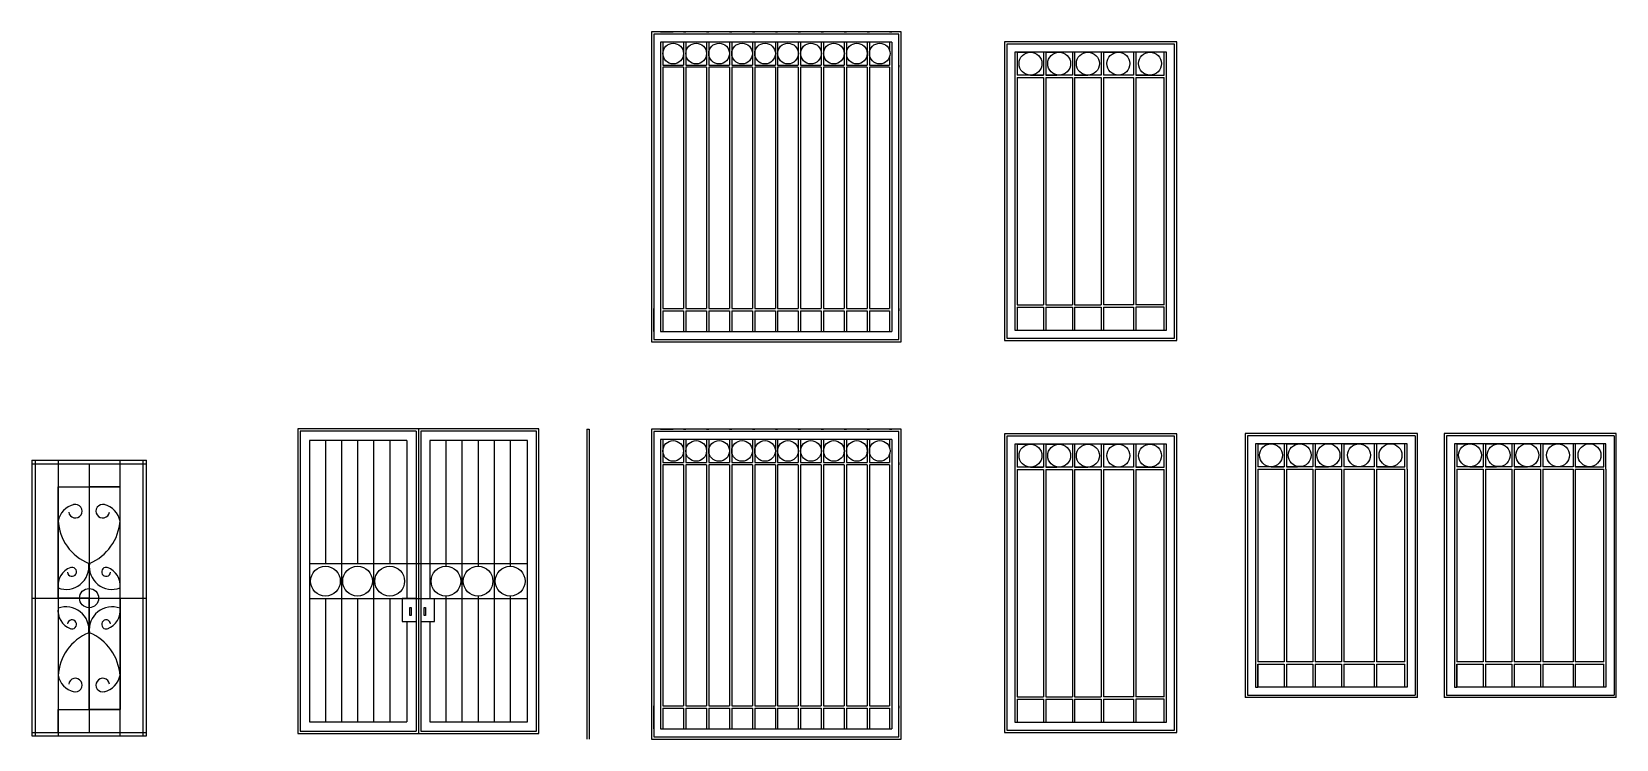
# Model space of a CAD drawing. Header units: metres. Extents: x 1997 to 2115, y 1081 to 1107.
# Drawn here: x 2031.37 to 2045.18, y 1100.48 to 1106.64 of the extents above; entities that cross this region are included whole.
import ezdxf

# ---------------------------------------------------------------- set-up
doc = ezdxf.new("R2010")
doc.units = ezdxf.units.M

msp = doc.modelspace()

# ---------------------------------------------------------------- linework, layer by layer
at = {"ltscale": 0.01}
for p, q in [((2036.7705, 1106.6381), (2036.7705, 1103.9381)), ((2038.9455, 1106.6381), (2036.7705, 1106.6381)), ((2036.7905, 1106.6181), (2036.7905, 1103.9581)), ((2038.9255, 1106.6181), (2036.7905, 1106.6181)), ((2036.8505, 1106.6381), (2036.8705, 1106.6381)), ((2036.8605, 1106.6381), (2036.9605, 1106.6381)), ((2037.0505, 1106.6381), (2037.0705, 1106.6381)), ((2037.2505, 1106.6381), (2037.2705, 1106.6381)), ((2037.4505, 1106.6381), (2037.4705, 1106.6381)), ((2037.6505, 1106.6381), (2037.6705, 1106.6381)), ((2037.8505, 1106.6381), (2037.8705, 1106.6381)), ((2038.0505, 1106.6381), (2038.0705, 1106.6381)), ((2038.2505, 1106.6381), (2038.2705, 1106.6381)), ((2038.4505, 1106.6381), (2038.4705, 1106.6381)), ((2038.6505, 1106.6381), (2038.6705, 1106.6381)), ((2038.8455, 1106.6381), (2038.8655, 1106.6381)), ((2038.9255, 1103.9581), (2038.9255, 1106.6181)), ((2038.9455, 1103.9381), (2038.9455, 1106.6381)), ((2036.7905, 1106.5481), (2036.7905, 1106.3481)), ((2036.7905, 1106.5481), (2036.7905, 1106.4481)), ((2038.8655, 1106.5481), (2036.8505, 1106.5481)), ((2036.8505, 1106.5481), (2036.8505, 1104.0281)), ((2036.8705, 1106.5481), (2036.8705, 1106.3481)), ((2037.0505, 1106.5481), (2037.0505, 1106.3481)), ((2037.0705, 1106.5481), (2037.0705, 1106.3481)), ((2037.2505, 1106.5481), (2037.2505, 1106.3481)), ((2037.2705, 1106.5481), (2037.2705, 1106.3481)), ((2037.4505, 1106.5481), (2037.4505, 1106.3481)), ((2037.4705, 1106.5481), (2037.4705, 1106.3481)), ((2037.6505, 1106.5481), (2037.6505, 1106.3481)), ((2037.6705, 1106.5481), (2037.6705, 1106.3481)), ((2037.8505, 1106.5481), (2037.8505, 1106.3481)), ((2037.8705, 1106.5481), (2037.8705, 1106.3481)), ((2038.0505, 1106.5481), (2038.0505, 1106.3481)), ((2038.0705, 1106.5481), (2038.0705, 1106.3481)), ((2038.2505, 1106.5481), (2038.2505, 1106.3481)), ((2038.2705, 1106.5481), (2038.2705, 1106.3481)), ((2038.4505, 1106.5481), (2038.4505, 1106.3481)), ((2038.4705, 1106.5481), (2038.4705, 1106.3481)), ((2038.6505, 1106.5481), (2038.6505, 1106.3481)), ((2038.6705, 1106.5481), (2038.6705, 1106.3481)), ((2038.8455, 1106.5481), (2038.8455, 1106.4777)), ((2038.8655, 1106.5481), (2038.8655, 1104.0281)), ((2039.8486, 1106.5503), (2039.8486, 1103.9503)), ((2041.3486, 1106.5503), (2039.8486, 1106.5503)), ((2039.8686, 1106.5303), (2039.8686, 1103.9703)), ((2041.3286, 1106.5303), (2039.8686, 1106.5303)), ((2039.9386, 1106.4603), (2039.9386, 1104.0403)), ((2041.2586, 1106.4603), (2039.9386, 1106.4603)), ((2039.9586, 1106.4603), (2039.9586, 1106.2603)), ((2039.9586, 1106.4603), (2040.0736, 1106.4603)), ((2039.9586, 1106.4603), (2039.9586, 1106.3603)), ((2040.0736, 1106.4603), (2040.0736, 1106.46)), ((2040.1886, 1106.4603), (2040.1886, 1106.2603)), ((2040.2086, 1106.4603), (2040.2086, 1106.2603)), ((2040.2086, 1106.4603), (2040.3236, 1106.4603)), ((2040.3236, 1106.4603), (2040.3236, 1106.4597)), ((2040.4386, 1106.4603), (2040.4386, 1106.2603)), ((2040.4586, 1106.4603), (2040.4586, 1106.2603)), ((2040.6886, 1106.4603), (2040.6886, 1106.2603)), ((2040.7086, 1106.4603), (2040.7086, 1106.2603)), ((2040.7086, 1106.4603), (2040.8399, 1106.4603)), ((2040.8399, 1106.4603), (2040.8399, 1106.46)), ((2040.9713, 1106.4603), (2040.9713, 1106.2603)), ((2040.9913, 1106.4603), (2040.9913, 1106.2603)), ((2041.115, 1106.4601), (2041.115, 1106.4603)), ((2041.2386, 1106.2603), (2041.2386, 1106.4603)), ((2041.2586, 1106.2403), (2041.2586, 1106.4603)), ((2041.3286, 1103.9703), (2041.3286, 1106.5303)), ((2041.3486, 1103.9503), (2041.3486, 1106.5503)), ((2036.8705, 1106.3481), (2037.0505, 1106.3481)), ((2036.8705, 1106.3281), (2036.8705, 1104.2281)), ((2037.0505, 1106.3281), (2036.8705, 1106.3281)), ((2037.0505, 1106.3281), (2037.0505, 1104.2281)), ((2037.0705, 1106.3481), (2037.2505, 1106.3481)), ((2037.0705, 1106.3281), (2037.0705, 1104.2281)), ((2037.2505, 1106.3281), (2037.0705, 1106.3281)), ((2037.2505, 1106.3281), (2037.2505, 1104.2281)), ((2037.2705, 1106.3481), (2037.4505, 1106.3481)), ((2037.2705, 1106.3281), (2037.2705, 1104.2281)), ((2037.4505, 1106.3281), (2037.2705, 1106.3281)), ((2037.4505, 1106.3281), (2037.4505, 1104.2281)), ((2037.4705, 1106.3481), (2037.6505, 1106.3481)), ((2037.4705, 1106.3281), (2037.4705, 1104.2281)), ((2037.6505, 1106.3281), (2037.4705, 1106.3281)), ((2037.6505, 1106.3281), (2037.6505, 1104.2281)), ((2037.6705, 1106.3481), (2037.8505, 1106.3481)), ((2037.6705, 1106.3281), (2037.6705, 1104.2281)), ((2037.8505, 1106.3281), (2037.6705, 1106.3281)), ((2037.8505, 1106.3281), (2037.8505, 1104.2281)), ((2037.8705, 1106.3481), (2038.0505, 1106.3481)), ((2037.8705, 1106.3281), (2037.8705, 1104.2281)), ((2038.0505, 1106.3281), (2037.8705, 1106.3281)), ((2038.0505, 1106.3281), (2038.0505, 1104.2281)), ((2038.0705, 1106.3481), (2038.2505, 1106.3481)), ((2038.0705, 1106.3281), (2038.0705, 1104.2281)), ((2038.2505, 1106.3281), (2038.0705, 1106.3281)), ((2038.2505, 1106.3281), (2038.2505, 1104.2281)), ((2038.2705, 1106.3481), (2038.4505, 1106.3481)), ((2038.2705, 1106.3281), (2038.2705, 1104.2281)), ((2038.4505, 1106.3281), (2038.2705, 1106.3281)), ((2038.4505, 1106.3281), (2038.4505, 1104.2281)), ((2038.4705, 1106.3481), (2038.6505, 1106.3481)), ((2038.4705, 1106.3281), (2038.4705, 1104.2281)), ((2038.6505, 1106.3281), (2038.4705, 1106.3281)), ((2038.6505, 1106.3281), (2038.6505, 1104.2281)), ((2038.6705, 1106.3481), (2038.8455, 1106.3481)), ((2038.6705, 1106.3281), (2038.6705, 1104.2281)), ((2038.8455, 1106.3281), (2038.6705, 1106.3281)), ((2038.8455, 1106.4185), (2038.8455, 1106.3481)), ((2038.8455, 1106.3281), (2038.8455, 1104.2281)), ((2038.9255, 1106.3481), (2038.9255, 1106.3281)), ((2040.1886, 1106.2603), (2039.9586, 1106.2603)), ((2039.9586, 1106.2403), (2039.9586, 1104.2603)), ((2039.9586, 1106.2403), (2040.1886, 1106.2403)), ((2040.0736, 1106.2606), (2040.0736, 1106.2603)), ((2040.0736, 1106.2603), (2040.1886, 1106.2603)), ((2040.1886, 1106.2403), (2040.1886, 1104.2603)), ((2040.4386, 1106.2603), (2040.2086, 1106.2603)), ((2040.2086, 1106.2603), (2040.3036, 1106.2603)), ((2040.2086, 1106.2403), (2040.2086, 1104.2603)), ((2040.2086, 1106.2403), (2040.4386, 1106.2403)), ((2040.3236, 1106.2609), (2040.3236, 1106.2603)), ((2040.4386, 1106.2403), (2040.4386, 1104.2603)), ((2040.6886, 1106.2603), (2040.4586, 1106.2603)), ((2040.4586, 1106.2603), (2040.5736, 1106.2603)), ((2040.4586, 1106.2403), (2040.4586, 1104.2603)), ((2040.4586, 1106.2403), (2040.6886, 1106.2403)), ((2040.6886, 1106.2403), (2040.6886, 1104.2603)), ((2040.9713, 1106.2603), (2040.7086, 1106.2603)), ((2040.7086, 1106.2403), (2040.7086, 1104.2603)), ((2040.7086, 1106.2403), (2040.9713, 1106.2403)), ((2040.8399, 1106.2606), (2040.8399, 1106.2603)), ((2040.9713, 1106.2403), (2040.9713, 1104.2603)), ((2041.115, 1106.2603), (2040.9913, 1106.2603)), ((2040.9913, 1106.2603), (2041.115, 1106.2603)), ((2040.9913, 1106.2403), (2040.9913, 1104.2603)), ((2040.9913, 1106.2403), (2041.2386, 1106.2403)), ((2041.115, 1106.2603), (2041.115, 1106.2605)), ((2041.115, 1106.2603), (2041.2386, 1106.2603)), ((2041.2386, 1104.2603), (2041.2386, 1106.2403)), ((2041.2586, 1104.0403), (2041.2586, 1106.2403)), ((2036.7905, 1104.0281), (2036.7905, 1104.2281)), ((2036.8705, 1104.2281), (2037.0505, 1104.2281)), ((2037.0705, 1104.2281), (2037.2505, 1104.2281)), ((2037.2705, 1104.2281), (2037.4505, 1104.2281)), ((2037.4705, 1104.2281), (2037.6505, 1104.2281)), ((2037.6705, 1104.2281), (2037.8505, 1104.2281)), ((2037.8705, 1104.2281), (2038.0505, 1104.2281)), ((2038.0705, 1104.2281), (2038.2505, 1104.2281)), ((2038.2705, 1104.2281), (2038.4505, 1104.2281)), ((2038.4705, 1104.2281), (2038.6505, 1104.2281)), ((2038.6705, 1104.2281), (2038.8455, 1104.2281)), ((2038.9255, 1104.2281), (2038.9255, 1104.2081)), ((2039.9586, 1104.2603), (2040.1886, 1104.2603)), ((2039.9586, 1104.2403), (2039.9586, 1104.0403)), ((2039.9586, 1104.2403), (2040.1886, 1104.2403)), ((2040.1886, 1104.2403), (2040.1886, 1104.0403)), ((2040.2086, 1104.2603), (2040.4386, 1104.2603)), ((2040.2086, 1104.2403), (2040.2086, 1104.0403)), ((2040.2086, 1104.2403), (2040.4386, 1104.2403)), ((2040.4386, 1104.2403), (2040.4386, 1104.0403)), ((2040.4586, 1104.2603), (2040.6886, 1104.2603)), ((2040.4586, 1104.2403), (2040.4586, 1104.0403)), ((2040.4586, 1104.2403), (2040.6886, 1104.2403)), ((2040.6886, 1104.2403), (2040.6886, 1104.0403)), ((2040.9713, 1104.2603), (2040.7086, 1104.2603)), ((2040.7086, 1104.2403), (2040.7086, 1104.0403)), ((2040.7086, 1104.2403), (2040.9713, 1104.2403)), ((2040.9713, 1104.2403), (2040.9713, 1104.0403)), ((2041.2386, 1104.2603), (2040.9913, 1104.2603)), ((2040.9913, 1104.2403), (2040.9913, 1104.0403)), ((2041.2386, 1104.2403), (2040.9913, 1104.2403)), ((2041.2386, 1104.0403), (2041.2386, 1104.2403)), ((2036.8705, 1104.2081), (2036.8705, 1104.0281)), ((2036.8705, 1104.2081), (2037.0505, 1104.2081)), ((2037.0505, 1104.2081), (2037.0505, 1104.0281)), ((2037.0705, 1104.2081), (2037.0705, 1104.0281)), ((2037.0705, 1104.2081), (2037.2505, 1104.2081)), ((2037.2505, 1104.2081), (2037.2505, 1104.0281)), ((2037.2705, 1104.2081), (2037.2705, 1104.0281)), ((2037.2705, 1104.2081), (2037.4505, 1104.2081)), ((2037.4505, 1104.2081), (2037.4505, 1104.0281)), ((2037.4705, 1104.2081), (2037.4705, 1104.0281)), ((2037.4705, 1104.2081), (2037.6505, 1104.2081)), ((2037.6505, 1104.2081), (2037.6505, 1104.0281)), ((2037.6705, 1104.2081), (2037.6705, 1104.0281)), ((2037.6705, 1104.2081), (2037.8505, 1104.2081)), ((2037.8505, 1104.2081), (2037.8505, 1104.0281)), ((2037.8705, 1104.2081), (2037.8705, 1104.0281)), ((2037.8705, 1104.2081), (2038.0505, 1104.2081)), ((2038.0505, 1104.2081), (2038.0505, 1104.0281)), ((2038.0705, 1104.2081), (2038.0705, 1104.0281)), ((2038.0705, 1104.2081), (2038.2505, 1104.2081)), ((2038.2505, 1104.2081), (2038.2505, 1104.0281)), ((2038.2705, 1104.2081), (2038.2705, 1104.0281)), ((2038.2705, 1104.2081), (2038.4505, 1104.2081)), ((2038.4505, 1104.2081), (2038.4505, 1104.0281)), ((2038.4705, 1104.2081), (2038.4705, 1104.0281)), ((2038.4705, 1104.2081), (2038.6505, 1104.2081)), ((2038.6505, 1104.2081), (2038.6505, 1104.0281)), ((2038.6705, 1104.2081), (2038.6705, 1104.0281)), ((2038.6705, 1104.2081), (2038.8455, 1104.2081)), ((2038.8455, 1104.2081), (2038.8455, 1104.0281)), ((2036.7705, 1103.9381), (2038.9455, 1103.9381)), ((2036.7905, 1103.9581), (2038.9255, 1103.9581)), ((2036.8505, 1104.0281), (2038.8655, 1104.0281)), ((2039.8486, 1103.9503), (2041.3486, 1103.9503)), ((2039.8686, 1103.9703), (2041.3286, 1103.9703)), ((2039.9386, 1104.0403), (2041.2586, 1104.0403)), ((2033.6901, 1103.1798), (2033.6901, 1100.5298)), ((2035.7901, 1103.1798), (2033.6901, 1103.1798)), ((2033.7101, 1103.1598), (2033.7101, 1100.5498)), ((2034.7201, 1103.1598), (2033.7101, 1103.1598)), ((2034.7201, 1103.1598), (2034.7201, 1100.5498)), ((2034.7401, 1103.1798), (2034.7401, 1100.5298)), ((2035.7701, 1103.1598), (2034.7601, 1103.1598)), ((2034.7601, 1103.1598), (2034.7601, 1100.5498)), ((2035.7701, 1100.5498), (2035.7701, 1103.1598)), ((2035.7901, 1100.5298), (2035.7901, 1103.1798)), ((2036.2082, 1103.1784), (2036.2082, 1100.4784)), ((2036.2082, 1103.1784), (2036.2282, 1103.1784)), ((2036.2282, 1103.1784), (2036.2282, 1100.4784)), ((2036.7705, 1103.1784), (2036.7705, 1100.4784)), ((2038.9455, 1103.1784), (2036.7705, 1103.1784)), ((2038.9255, 1103.1584), (2036.7905, 1103.1584)), ((2036.7905, 1103.1584), (2036.7905, 1100.4984)), ((2036.8505, 1103.1784), (2036.8705, 1103.1784)), ((2036.8605, 1103.1784), (2036.9605, 1103.1784)), ((2037.0505, 1103.1784), (2037.0705, 1103.1784)), ((2037.2505, 1103.1784), (2037.2705, 1103.1784)), ((2037.4505, 1103.1784), (2037.4705, 1103.1784)), ((2037.6505, 1103.1784), (2037.6705, 1103.1784)), ((2037.8505, 1103.1784), (2037.8705, 1103.1784)), ((2038.0505, 1103.1784), (2038.0705, 1103.1784)), ((2038.2505, 1103.1784), (2038.2705, 1103.1784)), ((2038.4505, 1103.1784), (2038.4705, 1103.1784)), ((2038.6505, 1103.1784), (2038.6705, 1103.1784)), ((2038.8455, 1103.1784), (2038.8655, 1103.1784)), ((2038.9255, 1100.4984), (2038.9255, 1103.1584)), ((2038.9455, 1100.4784), (2038.9455, 1103.1784)), ((2039.8486, 1103.1375), (2039.8486, 1100.5375)), ((2041.3486, 1103.1375), (2039.8486, 1103.1375)), ((2041.3286, 1103.1175), (2039.8686, 1103.1175)), ((2039.8686, 1103.1175), (2039.8686, 1100.5575)), ((2041.3286, 1100.5575), (2041.3286, 1103.1175)), ((2041.3486, 1100.5375), (2041.3486, 1103.1375)), ((2041.9448, 1103.1413), (2041.9448, 1100.8413)), ((2043.4448, 1103.1413), (2041.9448, 1103.1413)), ((2041.9648, 1103.1213), (2041.9648, 1100.8613)), ((2043.4248, 1103.1213), (2041.9648, 1103.1213)), ((2043.4248, 1103.1213), (2043.4248, 1100.9313)), ((2043.4448, 1100.8413), (2043.4448, 1103.1413)), ((2043.6784, 1103.1413), (2043.6784, 1100.8413)), ((2045.1784, 1103.1413), (2043.6784, 1103.1413)), ((2043.6984, 1103.1213), (2043.6984, 1100.8613)), ((2045.1584, 1103.1213), (2043.6984, 1103.1213)), ((2045.1584, 1103.1213), (2045.1584, 1100.9313)), ((2045.1784, 1100.8413), (2045.1784, 1103.1413)), ((2033.7901, 1103.0798), (2033.7901, 1101.8548)), ((2033.7901, 1103.0798), (2033.7901, 1100.6298)), ((2034.6401, 1103.0798), (2033.7901, 1103.0798)), ((2033.9301, 1103.0798), (2033.9301, 1102.0048)), ((2034.0701, 1103.0798), (2034.0701, 1100.6298)), ((2034.2101, 1103.0798), (2034.2101, 1102.0048)), ((2034.3501, 1103.0798), (2034.3501, 1100.6298)), ((2034.4901, 1103.0798), (2034.4901, 1102.0048)), ((2034.6401, 1103.0798), (2034.6401, 1101.7048)), ((2035.6901, 1103.0798), (2034.8401, 1103.0798)), ((2034.8401, 1103.0798), (2034.8401, 1101.7048)), ((2034.9801, 1103.0798), (2034.9801, 1101.9845)), ((2035.1201, 1103.0798), (2035.1201, 1100.6298)), ((2035.2601, 1103.0798), (2035.2601, 1101.9845)), ((2035.4001, 1103.0798), (2035.4001, 1100.6298)), ((2035.5401, 1103.0798), (2035.5401, 1101.9845)), ((2035.6901, 1100.6298), (2035.6901, 1103.0798)), ((2036.7905, 1103.0884), (2036.7905, 1102.8884)), ((2036.7905, 1103.0884), (2036.7905, 1102.9884)), ((2038.8655, 1103.0884), (2036.8505, 1103.0884)), ((2036.8505, 1103.0884), (2036.8505, 1100.5684)), ((2036.8705, 1103.0884), (2036.8705, 1102.8884)), ((2037.0505, 1103.0884), (2037.0505, 1102.8884)), ((2037.0705, 1103.0884), (2037.0705, 1102.8884)), ((2037.2505, 1103.0884), (2037.2505, 1102.8884)), ((2037.2705, 1103.0884), (2037.2705, 1102.8884)), ((2037.4505, 1103.0884), (2037.4505, 1102.8884)), ((2037.4705, 1103.0884), (2037.4705, 1102.8884)), ((2037.6505, 1103.0884), (2037.6505, 1102.8884)), ((2037.6705, 1103.0884), (2037.6705, 1102.8884)), ((2037.8505, 1103.0884), (2037.8505, 1102.8884)), ((2037.8705, 1103.0884), (2037.8705, 1102.8884)), ((2038.0505, 1103.0884), (2038.0505, 1102.8884)), ((2038.0705, 1103.0884), (2038.0705, 1102.8884)), ((2038.2505, 1103.0884), (2038.2505, 1102.8884)), ((2038.2705, 1103.0884), (2038.2705, 1102.8884)), ((2038.4505, 1103.0884), (2038.4505, 1102.8884)), ((2038.4705, 1103.0884), (2038.4705, 1102.8884)), ((2038.6505, 1103.0884), (2038.6505, 1102.8884)), ((2038.6705, 1103.0884), (2038.6705, 1102.8884)), ((2038.8455, 1103.0884), (2038.8455, 1103.018)), ((2038.8655, 1103.0884), (2038.8655, 1100.5684)), ((2039.9386, 1103.0475), (2039.9386, 1100.6275)), ((2041.2586, 1103.0475), (2039.9386, 1103.0475)), ((2039.9586, 1103.0475), (2039.9586, 1102.8475)), ((2039.9586, 1103.0475), (2040.0736, 1103.0475)), ((2039.9586, 1103.0475), (2039.9586, 1102.9475)), ((2040.0736, 1103.0475), (2040.0736, 1103.0472)), ((2040.1886, 1103.0475), (2040.1886, 1102.8475)), ((2040.2086, 1103.0475), (2040.2086, 1102.8475)), ((2040.2086, 1103.0475), (2040.3236, 1103.0475)), ((2040.3236, 1103.0475), (2040.3236, 1103.0469)), ((2040.4386, 1103.0475), (2040.4386, 1102.8475)), ((2040.4586, 1103.0475), (2040.4586, 1102.8475)), ((2040.6886, 1103.0475), (2040.6886, 1102.8475)), ((2040.7086, 1103.0475), (2040.7086, 1102.8475)), ((2040.7086, 1103.0475), (2040.8399, 1103.0475)), ((2040.8399, 1103.0475), (2040.8399, 1103.0472)), ((2040.9713, 1103.0475), (2040.9713, 1102.8475)), ((2040.9913, 1103.0475), (2040.9913, 1102.8475)), ((2041.115, 1103.0473), (2041.115, 1103.0475)), ((2041.2386, 1102.8475), (2041.2386, 1103.0475)), ((2041.2586, 1102.8275), (2041.2586, 1103.0475)), ((2043.3548, 1103.0513), (2042.0348, 1103.0513)), ((2042.0348, 1103.0513), (2042.0348, 1100.9313)), ((2042.0548, 1103.0513), (2042.0548, 1102.8513)), ((2042.0548, 1103.0513), (2042.1698, 1103.0513)), ((2042.0548, 1103.0513), (2042.0548, 1102.9513)), ((2042.1698, 1103.0513), (2042.1698, 1103.051)), ((2042.2848, 1103.0513), (2042.2848, 1102.8513)), ((2042.3048, 1103.0513), (2042.3048, 1102.8513)), ((2042.3048, 1103.0513), (2042.4198, 1103.0513)), ((2042.4198, 1103.0513), (2042.4198, 1103.0508)), ((2042.5348, 1103.0513), (2042.5348, 1102.8513)), ((2042.5548, 1103.0513), (2042.5548, 1102.8513)), ((2042.7848, 1103.0513), (2042.7848, 1102.8513)), ((2042.8048, 1103.0513), (2042.8048, 1102.8513)), ((2042.8048, 1103.0513), (2042.9361, 1103.0513)), ((2042.9361, 1103.0513), (2042.9361, 1103.051)), ((2043.0675, 1103.0513), (2043.0675, 1102.8513)), ((2043.0875, 1103.0513), (2043.0875, 1102.8513)), ((2043.2111, 1103.0511), (2043.2111, 1103.0513)), ((2043.3348, 1102.8513), (2043.3348, 1103.0513)), ((2043.3548, 1102.8313), (2043.3548, 1103.0513)), ((2045.0884, 1103.0513), (2043.7684, 1103.0513)), ((2043.7684, 1103.0513), (2043.7684, 1100.9313)), ((2043.7884, 1103.0513), (2043.7884, 1102.8513)), ((2043.7884, 1103.0513), (2043.9034, 1103.0513)), ((2043.7884, 1103.0513), (2043.7884, 1102.9513)), ((2043.9034, 1103.0513), (2043.9034, 1103.051)), ((2044.0184, 1103.0513), (2044.0184, 1102.8513)), ((2044.0384, 1103.0513), (2044.0384, 1102.8513)), ((2044.0384, 1103.0513), (2044.1534, 1103.0513)), ((2044.1534, 1103.0513), (2044.1534, 1103.0508)), ((2044.2684, 1103.0513), (2044.2684, 1102.8513)), ((2044.2884, 1103.0513), (2044.2884, 1102.8513)), ((2044.5184, 1103.0513), (2044.5184, 1102.8513)), ((2044.5384, 1103.0513), (2044.5384, 1102.8513)), ((2044.5384, 1103.0513), (2044.6698, 1103.0513)), ((2044.6698, 1103.0513), (2044.6698, 1103.051)), ((2044.8012, 1103.0513), (2044.8012, 1102.8513)), ((2044.8212, 1103.0513), (2044.8212, 1102.8513)), ((2044.9448, 1103.0511), (2044.9448, 1103.0513)), ((2045.0684, 1102.8513), (2045.0684, 1103.0513)), ((2045.0884, 1102.8313), (2045.0884, 1103.0513)), ((2031.3706, 1102.9074), (2032.3706, 1102.9074)), ((2031.3706, 1102.9074), (2031.3706, 1100.5074)), ((2031.3706, 1102.8774), (2032.3706, 1102.8774)), ((2031.4006, 1102.9074), (2031.4006, 1100.5074)), ((2031.6006, 1102.9074), (2031.6006, 1100.5074)), ((2031.6006, 1102.8774), (2031.8706, 1102.8774)), ((2031.6006, 1102.8774), (2031.6006, 1102.6774)), ((2031.8706, 1102.8774), (2031.8706, 1100.5374)), ((2032.1406, 1100.5074), (2032.1406, 1102.9074)), ((2032.3406, 1100.5074), (2032.3406, 1102.9074)), ((2032.3706, 1100.5074), (2032.3706, 1102.9074)), ((2036.8705, 1102.8884), (2037.0505, 1102.8884)), ((2037.0505, 1102.8684), (2036.8705, 1102.8684)), ((2036.8705, 1102.8684), (2036.8705, 1100.7684)), ((2037.0505, 1102.8684), (2037.0505, 1100.7684)), ((2037.0705, 1102.8884), (2037.2505, 1102.8884)), ((2037.2505, 1102.8684), (2037.0705, 1102.8684)), ((2037.0705, 1102.8684), (2037.0705, 1100.7684)), ((2037.2505, 1102.8684), (2037.2505, 1100.7684)), ((2037.2705, 1102.8884), (2037.4505, 1102.8884)), ((2037.4505, 1102.8684), (2037.2705, 1102.8684)), ((2037.2705, 1102.8684), (2037.2705, 1100.7684)), ((2037.4505, 1102.8684), (2037.4505, 1100.7684)), ((2037.4705, 1102.8884), (2037.6505, 1102.8884)), ((2037.6505, 1102.8684), (2037.4705, 1102.8684)), ((2037.4705, 1102.8684), (2037.4705, 1100.7684)), ((2037.6505, 1102.8684), (2037.6505, 1100.7684)), ((2037.6705, 1102.8884), (2037.8505, 1102.8884)), ((2037.8505, 1102.8684), (2037.6705, 1102.8684)), ((2037.6705, 1102.8684), (2037.6705, 1100.7684)), ((2037.8505, 1102.8684), (2037.8505, 1100.7684)), ((2037.8705, 1102.8884), (2038.0505, 1102.8884)), ((2038.0505, 1102.8684), (2037.8705, 1102.8684)), ((2037.8705, 1102.8684), (2037.8705, 1100.7684)), ((2038.0505, 1102.8684), (2038.0505, 1100.7684)), ((2038.0705, 1102.8884), (2038.2505, 1102.8884)), ((2038.2505, 1102.8684), (2038.0705, 1102.8684)), ((2038.0705, 1102.8684), (2038.0705, 1100.7684)), ((2038.2505, 1102.8684), (2038.2505, 1100.7684)), ((2038.2705, 1102.8884), (2038.4505, 1102.8884)), ((2038.4505, 1102.8684), (2038.2705, 1102.8684)), ((2038.2705, 1102.8684), (2038.2705, 1100.7684)), ((2038.4505, 1102.8684), (2038.4505, 1100.7684)), ((2038.4705, 1102.8884), (2038.6505, 1102.8884)), ((2038.6505, 1102.8684), (2038.4705, 1102.8684)), ((2038.4705, 1102.8684), (2038.4705, 1100.7684)), ((2038.6505, 1102.8684), (2038.6505, 1100.7684)), ((2038.6705, 1102.8884), (2038.8455, 1102.8884)), ((2038.8455, 1102.8684), (2038.6705, 1102.8684)), ((2038.6705, 1102.8684), (2038.6705, 1100.7684)), ((2038.8455, 1102.9588), (2038.8455, 1102.8884)), ((2038.8455, 1102.8684), (2038.8455, 1100.7684)), ((2038.9255, 1102.8884), (2038.9255, 1102.8684)), ((2040.1886, 1102.8475), (2039.9586, 1102.8475)), ((2040.0736, 1102.8478), (2040.0736, 1102.8475)), ((2040.0736, 1102.8475), (2040.1886, 1102.8475)), ((2040.2086, 1102.8475), (2040.3036, 1102.8475)), ((2040.4386, 1102.8475), (2040.2086, 1102.8475)), ((2040.3236, 1102.848), (2040.3236, 1102.8475)), ((2040.4586, 1102.8475), (2040.5736, 1102.8475)), ((2040.6886, 1102.8475), (2040.4586, 1102.8475)), ((2040.9713, 1102.8475), (2040.7086, 1102.8475)), ((2040.8399, 1102.8478), (2040.8399, 1102.8475)), ((2041.115, 1102.8475), (2040.9913, 1102.8475)), ((2040.9913, 1102.8475), (2041.115, 1102.8475)), ((2041.115, 1102.8475), (2041.115, 1102.8477)), ((2041.115, 1102.8475), (2041.2386, 1102.8475)), ((2042.2848, 1102.8513), (2042.0548, 1102.8513)), ((2042.1698, 1102.8516), (2042.1698, 1102.8513)), ((2042.1698, 1102.8513), (2042.2848, 1102.8513)), ((2042.5348, 1102.8513), (2042.3048, 1102.8513)), ((2042.3048, 1102.8513), (2042.3998, 1102.8513)), ((2042.4198, 1102.8519), (2042.4198, 1102.8513)), ((2042.7848, 1102.8513), (2042.5548, 1102.8513)), ((2042.5548, 1102.8513), (2042.6698, 1102.8513)), ((2043.0675, 1102.8513), (2042.8048, 1102.8513)), ((2042.9361, 1102.8516), (2042.9361, 1102.8513)), ((2043.2111, 1102.8513), (2043.0875, 1102.8513)), ((2043.0875, 1102.8513), (2043.2111, 1102.8513)), ((2043.2111, 1102.8513), (2043.2111, 1102.8515)), ((2043.2111, 1102.8513), (2043.3348, 1102.8513)), ((2044.0184, 1102.8513), (2043.7884, 1102.8513)), ((2043.9034, 1102.8516), (2043.9034, 1102.8513)), ((2043.9034, 1102.8513), (2044.0184, 1102.8513)), ((2044.2684, 1102.8513), (2044.0384, 1102.8513)), ((2044.0384, 1102.8513), (2044.1334, 1102.8513)), ((2044.1534, 1102.8519), (2044.1534, 1102.8513)), ((2044.5184, 1102.8513), (2044.2884, 1102.8513)), ((2044.2884, 1102.8513), (2044.4034, 1102.8513)), ((2044.8012, 1102.8513), (2044.5384, 1102.8513)), ((2044.6698, 1102.8516), (2044.6698, 1102.8513)), ((2044.9448, 1102.8513), (2044.8212, 1102.8513)), ((2044.8212, 1102.8513), (2044.9448, 1102.8513)), ((2044.9448, 1102.8513), (2044.9448, 1102.8515)), ((2044.9448, 1102.8513), (2045.0684, 1102.8513)), ((2039.9586, 1102.8275), (2039.9586, 1100.8475)), ((2039.9586, 1102.8275), (2040.1886, 1102.8275)), ((2040.1886, 1102.8275), (2040.1886, 1100.8475)), ((2040.2086, 1102.8275), (2040.2086, 1100.8475)), ((2040.2086, 1102.8275), (2040.4386, 1102.8275)), ((2040.4386, 1102.8275), (2040.4386, 1100.8475)), ((2040.4586, 1102.8275), (2040.4586, 1100.8475)), ((2040.4586, 1102.8275), (2040.6886, 1102.8275)), ((2040.6886, 1102.8275), (2040.6886, 1100.8475)), ((2040.7086, 1102.8275), (2040.7086, 1100.8475)), ((2040.7086, 1102.8275), (2040.9713, 1102.8275)), ((2040.9713, 1102.8275), (2040.9713, 1100.8475)), ((2040.9913, 1102.8275), (2040.9913, 1100.8475)), ((2040.9913, 1102.8275), (2041.2386, 1102.8275)), ((2041.2386, 1100.8475), (2041.2386, 1102.8275)), ((2041.2586, 1100.6275), (2041.2586, 1102.8275)), ((2042.0548, 1102.8313), (2042.0548, 1101.1513)), ((2042.0548, 1102.8313), (2042.2848, 1102.8313)), ((2042.2848, 1102.8313), (2042.2848, 1101.1513)), ((2042.3048, 1102.8313), (2042.3048, 1101.1513)), ((2042.3048, 1102.8313), (2042.5348, 1102.8313)), ((2042.5348, 1102.8313), (2042.5348, 1101.1513)), ((2042.5548, 1102.8313), (2042.5548, 1101.1513)), ((2042.5548, 1102.8313), (2042.7848, 1102.8313)), ((2042.7848, 1102.8313), (2042.7848, 1101.1513)), ((2042.8048, 1102.8313), (2042.8048, 1101.1513)), ((2042.8048, 1102.8313), (2043.0675, 1102.8313)), ((2043.0675, 1102.8313), (2043.0675, 1101.1513)), ((2043.0875, 1102.8313), (2043.0875, 1101.1513)), ((2043.0875, 1102.8313), (2043.3348, 1102.8313)), ((2043.3348, 1101.1513), (2043.3348, 1102.8313)), ((2043.3548, 1102.8313), (2043.3548, 1100.9313)), ((2043.7884, 1102.8313), (2043.7884, 1101.1513)), ((2043.7884, 1102.8313), (2044.0184, 1102.8313)), ((2044.0184, 1102.8313), (2044.0184, 1101.1513)), ((2044.0384, 1102.8313), (2044.0384, 1101.1513)), ((2044.0384, 1102.8313), (2044.2684, 1102.8313)), ((2044.2684, 1102.8313), (2044.2684, 1101.1513)), ((2044.2884, 1102.8313), (2044.2884, 1101.1513)), ((2044.2884, 1102.8313), (2044.5184, 1102.8313)), ((2044.5184, 1102.8313), (2044.5184, 1101.1513)), ((2044.5384, 1102.8313), (2044.5384, 1101.1513)), ((2044.5384, 1102.8313), (2044.8012, 1102.8313)), ((2044.8012, 1102.8313), (2044.8012, 1101.1513)), ((2044.8212, 1102.8313), (2044.8212, 1101.1513)), ((2044.8212, 1102.8313), (2045.0684, 1102.8313)), ((2045.0684, 1101.1513), (2045.0684, 1102.8313)), ((2045.0884, 1102.8313), (2045.0884, 1100.9313)), ((2031.6006, 1102.6774), (2032.1406, 1102.6774)), ((2031.6006, 1102.6774), (2031.8706, 1102.6774)), ((2031.6006, 1101.7074), (2031.6006, 1102.6774)), ((2031.8706, 1102.6774), (2031.8706, 1101.7074)), ((2032.1406, 1102.6774), (2031.8706, 1102.6774)), ((2031.8706, 1102.6774), (2031.8706, 1101.7074)), ((2032.1406, 1101.7074), (2032.1406, 1102.6774)), ((2035.6901, 1102.0048), (2033.7901, 1102.0048)), ((2033.7901, 1102.0048), (2033.7901, 1101.7048)), ((2031.3706, 1101.7074), (2032.3706, 1101.7074)), ((2031.8706, 1101.7074), (2031.6006, 1101.7074)), ((2031.8706, 1101.7074), (2031.6006, 1101.7074)), ((2031.6006, 1101.7074), (2031.6006, 1100.7374)), ((2031.8706, 1100.7374), (2031.8706, 1101.7074)), ((2031.8706, 1101.7074), (2032.1406, 1101.7074)), ((2031.8706, 1100.7374), (2031.8706, 1101.7074)), ((2031.8706, 1101.7074), (2032.1406, 1101.7074)), ((2032.1406, 1101.7074), (2032.1406, 1100.7374)), ((2033.7901, 1101.7048), (2035.6901, 1101.7048)), ((2033.9301, 1101.7048), (2033.9301, 1100.6298)), ((2034.2101, 1101.7048), (2034.2101, 1100.6298)), ((2034.4901, 1101.7048), (2034.4901, 1100.6298)), ((2034.7201, 1101.7048), (2034.6001, 1101.7048)), ((2034.6001, 1101.7048), (2034.6001, 1101.5048)), ((2034.666, 1101.5564), (2034.666, 1101.6264)), ((2034.666, 1101.6264), (2034.676, 1101.6264)), ((2034.676, 1101.6264), (2034.676, 1101.5564)), ((2034.7917, 1101.5564), (2034.7917, 1101.6264)), ((2034.7917, 1101.6264), (2034.8017, 1101.6264)), ((2034.8017, 1101.6264), (2034.8017, 1101.5564)), ((2034.8801, 1101.5048), (2034.8801, 1101.7048)), ((2034.9801, 1101.7251), (2034.9801, 1100.6298)), ((2035.2601, 1101.7251), (2035.2601, 1100.6298)), ((2035.5401, 1101.7251), (2035.5401, 1100.6298)), ((2034.6001, 1101.5048), (2034.7201, 1101.5048)), ((2034.6401, 1101.5048), (2034.6401, 1100.6298)), ((2034.676, 1101.5564), (2034.666, 1101.5564)), ((2034.7601, 1101.5048), (2034.8801, 1101.5048)), ((2034.8017, 1101.5564), (2034.7917, 1101.5564)), ((2034.8401, 1101.5048), (2034.8401, 1100.6298)), ((2042.2848, 1101.1513), (2042.0548, 1101.1513)), ((2042.0548, 1101.1313), (2042.0548, 1100.9313)), ((2042.0548, 1100.9313), (2042.0548, 1101.1313)), ((2042.0548, 1101.1313), (2042.2848, 1101.1313)), ((2042.2848, 1101.1313), (2042.2848, 1100.9313)), ((2042.5348, 1101.1513), (2042.3048, 1101.1513)), ((2042.3048, 1101.1313), (2042.3048, 1100.9313)), ((2042.3048, 1101.1313), (2042.5348, 1101.1313)), ((2042.5348, 1101.1313), (2042.5348, 1100.9313)), ((2042.7848, 1101.1513), (2042.5548, 1101.1513)), ((2042.5548, 1101.1313), (2042.5548, 1100.9313)), ((2042.5548, 1101.1313), (2042.7848, 1101.1313)), ((2042.7848, 1101.1313), (2042.7848, 1100.9313)), ((2043.0675, 1101.1513), (2042.8048, 1101.1513)), ((2042.8048, 1101.1313), (2042.8048, 1100.9313)), ((2042.8048, 1101.1313), (2043.0675, 1101.1313)), ((2043.0675, 1101.1313), (2043.0675, 1100.9313)), ((2043.3348, 1101.1513), (2043.0875, 1101.1513)), ((2043.0875, 1101.1313), (2043.0875, 1100.9313)), ((2043.0875, 1101.1313), (2043.3348, 1101.1313)), ((2043.3348, 1100.9313), (2043.3348, 1101.1313)), ((2044.0184, 1101.1513), (2043.7884, 1101.1513)), ((2043.7884, 1101.1313), (2043.7884, 1100.9313)), ((2043.7884, 1100.9313), (2043.7884, 1101.1313)), ((2043.7884, 1101.1313), (2044.0184, 1101.1313)), ((2044.0184, 1101.1313), (2044.0184, 1100.9313)), ((2044.2684, 1101.1513), (2044.0384, 1101.1513)), ((2044.0384, 1101.1313), (2044.0384, 1100.9313)), ((2044.0384, 1101.1313), (2044.2684, 1101.1313)), ((2044.2684, 1101.1313), (2044.2684, 1100.9313)), ((2044.5184, 1101.1513), (2044.2884, 1101.1513)), ((2044.2884, 1101.1313), (2044.2884, 1100.9313)), ((2044.2884, 1101.1313), (2044.5184, 1101.1313)), ((2044.5184, 1101.1313), (2044.5184, 1100.9313)), ((2044.8012, 1101.1513), (2044.5384, 1101.1513)), ((2044.5384, 1101.1313), (2044.5384, 1100.9313)), ((2044.5384, 1101.1313), (2044.8012, 1101.1313)), ((2044.8012, 1101.1313), (2044.8012, 1100.9313)), ((2045.0684, 1101.1513), (2044.8212, 1101.1513)), ((2044.8212, 1101.1313), (2044.8212, 1100.9313)), ((2044.8212, 1101.1313), (2045.0684, 1101.1313)), ((2045.0684, 1100.9313), (2045.0684, 1101.1313)), ((2042.0348, 1100.9313), (2042.0548, 1100.9313)), ((2043.3548, 1100.9313), (2042.0548, 1100.9313)), ((2043.4248, 1100.9313), (2043.4248, 1100.8613)), ((2043.7684, 1100.9313), (2043.7884, 1100.9313)), ((2045.0884, 1100.9313), (2043.7884, 1100.9313)), ((2045.1584, 1100.9313), (2045.1584, 1100.8613)), ((2036.7905, 1100.5684), (2036.7905, 1100.7684)), ((2036.8705, 1100.7684), (2037.0505, 1100.7684)), ((2037.0705, 1100.7684), (2037.2505, 1100.7684)), ((2037.2705, 1100.7684), (2037.4505, 1100.7684)), ((2037.4705, 1100.7684), (2037.6505, 1100.7684)), ((2037.6705, 1100.7684), (2037.8505, 1100.7684)), ((2037.8705, 1100.7684), (2038.0505, 1100.7684)), ((2038.0705, 1100.7684), (2038.2505, 1100.7684)), ((2038.2705, 1100.7684), (2038.4505, 1100.7684)), ((2038.4705, 1100.7684), (2038.6505, 1100.7684)), ((2038.6705, 1100.7684), (2038.8455, 1100.7684)), ((2038.9255, 1100.7684), (2038.9255, 1100.7484)), ((2039.9586, 1100.8475), (2040.1886, 1100.8475)), ((2039.9586, 1100.8275), (2039.9586, 1100.6275)), ((2039.9586, 1100.8275), (2040.1886, 1100.8275)), ((2040.1886, 1100.8275), (2040.1886, 1100.6275)), ((2040.2086, 1100.8475), (2040.4386, 1100.8475)), ((2040.2086, 1100.8275), (2040.2086, 1100.6275)), ((2040.2086, 1100.8275), (2040.4386, 1100.8275)), ((2040.4386, 1100.8275), (2040.4386, 1100.6275)), ((2040.4586, 1100.8475), (2040.6886, 1100.8475)), ((2040.4586, 1100.8275), (2040.4586, 1100.6275)), ((2040.4586, 1100.8275), (2040.6886, 1100.8275)), ((2040.6886, 1100.8275), (2040.6886, 1100.6275)), ((2040.9713, 1100.8475), (2040.7086, 1100.8475)), ((2040.7086, 1100.8275), (2040.7086, 1100.6275)), ((2040.7086, 1100.8275), (2040.9713, 1100.8275)), ((2040.9713, 1100.8275), (2040.9713, 1100.6275)), ((2041.2386, 1100.8475), (2040.9913, 1100.8475)), ((2040.9913, 1100.8275), (2040.9913, 1100.6275)), ((2041.2386, 1100.8275), (2040.9913, 1100.8275)), ((2041.2386, 1100.6275), (2041.2386, 1100.8275)), ((2043.4448, 1100.8413), (2041.9448, 1100.8413)), ((2041.9648, 1100.8613), (2042.0548, 1100.8613)), ((2042.0548, 1100.8613), (2043.3348, 1100.8613)), ((2043.3348, 1100.8613), (2043.4248, 1100.8613)), ((2045.1784, 1100.8413), (2043.6784, 1100.8413)), ((2043.6984, 1100.8613), (2043.7884, 1100.8613)), ((2043.7884, 1100.8613), (2045.0684, 1100.8613)), ((2045.0684, 1100.8613), (2045.1584, 1100.8613)), ((2031.6006, 1100.5374), (2031.6006, 1100.7374)), ((2031.6006, 1100.7374), (2032.1406, 1100.7374)), ((2031.6006, 1100.7374), (2031.8706, 1100.7374)), ((2032.1406, 1100.7374), (2031.8706, 1100.7374)), ((2033.7901, 1100.6298), (2034.6401, 1100.6298)), ((2034.8401, 1100.6298), (2035.6901, 1100.6298)), ((2036.8705, 1100.7484), (2036.8705, 1100.5684)), ((2036.8705, 1100.7484), (2037.0505, 1100.7484)), ((2037.0505, 1100.7484), (2037.0505, 1100.5684)), ((2037.0705, 1100.7484), (2037.0705, 1100.5684)), ((2037.0705, 1100.7484), (2037.2505, 1100.7484)), ((2037.2505, 1100.7484), (2037.2505, 1100.5684)), ((2037.2705, 1100.7484), (2037.2705, 1100.5684)), ((2037.2705, 1100.7484), (2037.4505, 1100.7484)), ((2037.4505, 1100.7484), (2037.4505, 1100.5684)), ((2037.4705, 1100.7484), (2037.4705, 1100.5684)), ((2037.4705, 1100.7484), (2037.6505, 1100.7484)), ((2037.6505, 1100.7484), (2037.6505, 1100.5684)), ((2037.6705, 1100.7484), (2037.6705, 1100.5684)), ((2037.6705, 1100.7484), (2037.8505, 1100.7484)), ((2037.8505, 1100.7484), (2037.8505, 1100.5684)), ((2037.8705, 1100.7484), (2037.8705, 1100.5684)), ((2037.8705, 1100.7484), (2038.0505, 1100.7484)), ((2038.0505, 1100.7484), (2038.0505, 1100.5684)), ((2038.0705, 1100.7484), (2038.0705, 1100.5684)), ((2038.0705, 1100.7484), (2038.2505, 1100.7484)), ((2038.2505, 1100.7484), (2038.2505, 1100.5684)), ((2038.2705, 1100.7484), (2038.2705, 1100.5684)), ((2038.2705, 1100.7484), (2038.4505, 1100.7484)), ((2038.4505, 1100.7484), (2038.4505, 1100.5684)), ((2038.4705, 1100.7484), (2038.4705, 1100.5684)), ((2038.4705, 1100.7484), (2038.6505, 1100.7484)), ((2038.6505, 1100.7484), (2038.6505, 1100.5684)), ((2038.6705, 1100.7484), (2038.6705, 1100.5684)), ((2038.6705, 1100.7484), (2038.8455, 1100.7484)), ((2038.8455, 1100.7484), (2038.8455, 1100.5684)), ((2039.9386, 1100.6275), (2041.2586, 1100.6275)), ((2031.3706, 1100.5374), (2032.3706, 1100.5374)), ((2031.3706, 1100.5074), (2032.3706, 1100.5074)), ((2033.6901, 1100.5298), (2035.7901, 1100.5298)), ((2033.7101, 1100.5498), (2034.7201, 1100.5498)), ((2034.7601, 1100.5498), (2035.7701, 1100.5498)), ((2036.7905, 1100.4984), (2038.9255, 1100.4984)), ((2036.8505, 1100.5684), (2038.8655, 1100.5684)), ((2039.8486, 1100.5375), (2041.3486, 1100.5375)), ((2039.8686, 1100.5575), (2041.3286, 1100.5575)), ((2036.7705, 1100.4784), (2038.9455, 1100.4784))]:
    msp.add_line(p, q, dxfattribs=at)
for centre, radius in [((2036.9605, 1106.4481), 0.09), ((2037.1605, 1106.4481), 0.09), ((2037.3605, 1106.4481), 0.09), ((2037.5605, 1106.4481), 0.09), ((2037.7605, 1106.4481), 0.09), ((2037.9605, 1106.4481), 0.09), ((2038.1605, 1106.4481), 0.09), ((2038.3605, 1106.4481), 0.09), ((2038.5605, 1106.4481), 0.09), ((2038.7605, 1106.4481), 0.09), ((2040.0736, 1106.3603), 0.0997), ((2040.3236, 1106.3603), 0.0994), ((2040.5736, 1106.3603), 0.1002), ((2040.8399, 1106.3603), 0.0997), ((2041.115, 1106.3603), 0.0998), ((2036.9605, 1102.9884), 0.09), ((2037.1605, 1102.9884), 0.09), ((2037.3605, 1102.9884), 0.09), ((2037.5605, 1102.9884), 0.09), ((2037.7605, 1102.9884), 0.09), ((2037.9605, 1102.9884), 0.09), ((2038.1605, 1102.9884), 0.09), ((2038.3605, 1102.9884), 0.09), ((2038.5605, 1102.9884), 0.09), ((2038.7605, 1102.9884), 0.09), ((2040.0736, 1102.9475), 0.0997), ((2040.3236, 1102.9475), 0.0994), ((2040.5736, 1102.9475), 0.1002), ((2040.8399, 1102.9475), 0.0997), ((2041.115, 1102.9475), 0.0998), ((2042.1698, 1102.9513), 0.0997), ((2042.4198, 1102.9513), 0.0994), ((2042.6698, 1102.9513), 0.1002), ((2042.9361, 1102.9513), 0.0997), ((2043.2111, 1102.9513), 0.0998), ((2043.9034, 1102.9513), 0.0997), ((2044.1534, 1102.9513), 0.0994), ((2044.4034, 1102.9513), 0.1002), ((2044.6698, 1102.9513), 0.0997), ((2044.9448, 1102.9513), 0.0998), ((2033.9301, 1101.8548), 0.1297), ((2034.2101, 1101.8548), 0.1297), ((2034.4901, 1101.8548), 0.1297), ((2034.9801, 1101.8548), 0.1297), ((2035.2601, 1101.8548), 0.1297), ((2035.5401, 1101.8548), 0.1297), ((2031.8706, 1101.7074), 0.0834)]:
    msp.add_circle(centre, radius, dxfattribs=at)
for centre, radius, start, end in [((2031.7794, 1102.3451), 0.1816, 102.65028, 169.81598), ((2031.7513, 1102.4645), 0.059, 187.77419, 105.0364), ((2031.9899, 1102.4645), 0.059, 74.9636, 352.22581), ((2031.9618, 1102.3451), 0.1816, 10.18402, 77.34972), ((2032.0326, 1102.4096), 0.4328, 183.40793, 247.56462), ((2031.7086, 1102.4096), 0.4328, 292.43538, 356.59207), ((2031.9618, 1102.3451), 0.1816, 238.67755, 239.85855), ((2031.7794, 1102.3451), 0.1816, 300.14145, 301.32245), ((2031.6697, 1101.9829), 0.1994, 249.72588, 7.66472), ((2032.0715, 1101.9829), 0.1994, 172.33528, 290.27412), ((2031.767, 1101.8162), 0.1675, 109.76762, 187.59569), ((2031.7216, 1101.9362), 0.0393, 186.08352, 114.7801), ((2032.0196, 1101.9362), 0.0393, 65.2199, 353.91648), ((2031.9742, 1101.8162), 0.1675, 352.40431, 70.23238), ((2031.767, 1101.5985), 0.1675, 172.40431, 250.23238), ((2031.6697, 1101.4318), 0.1994, 352.33528, 110.27412), ((2032.0715, 1101.4318), 0.1994, 69.72588, 187.66472), ((2031.9742, 1101.5985), 0.1675, 289.76762, 7.59569), ((2031.7216, 1101.4785), 0.0393, 245.2199, 173.91648), ((2032.0196, 1101.4785), 0.0393, 6.08352, 294.7801), ((2032.0326, 1101.0051), 0.4328, 112.43538, 176.59207), ((2031.7086, 1101.0051), 0.4328, 3.40793, 67.56462), ((2031.9618, 1101.0696), 0.1816, 120.14145, 121.32245), ((2031.7794, 1101.0696), 0.1816, 58.67755, 59.85855), ((2031.7794, 1101.0696), 0.1816, 190.18402, 257.34972), ((2031.9618, 1101.0696), 0.1816, 282.65028, 349.81598), ((2031.7513, 1100.9502), 0.059, 254.9636, 172.22581), ((2031.9899, 1100.9502), 0.059, 7.77419, 285.0364)]:
    msp.add_arc(centre, radius, start, end, dxfattribs=at)

doc.saveas('drawing.dxf')
